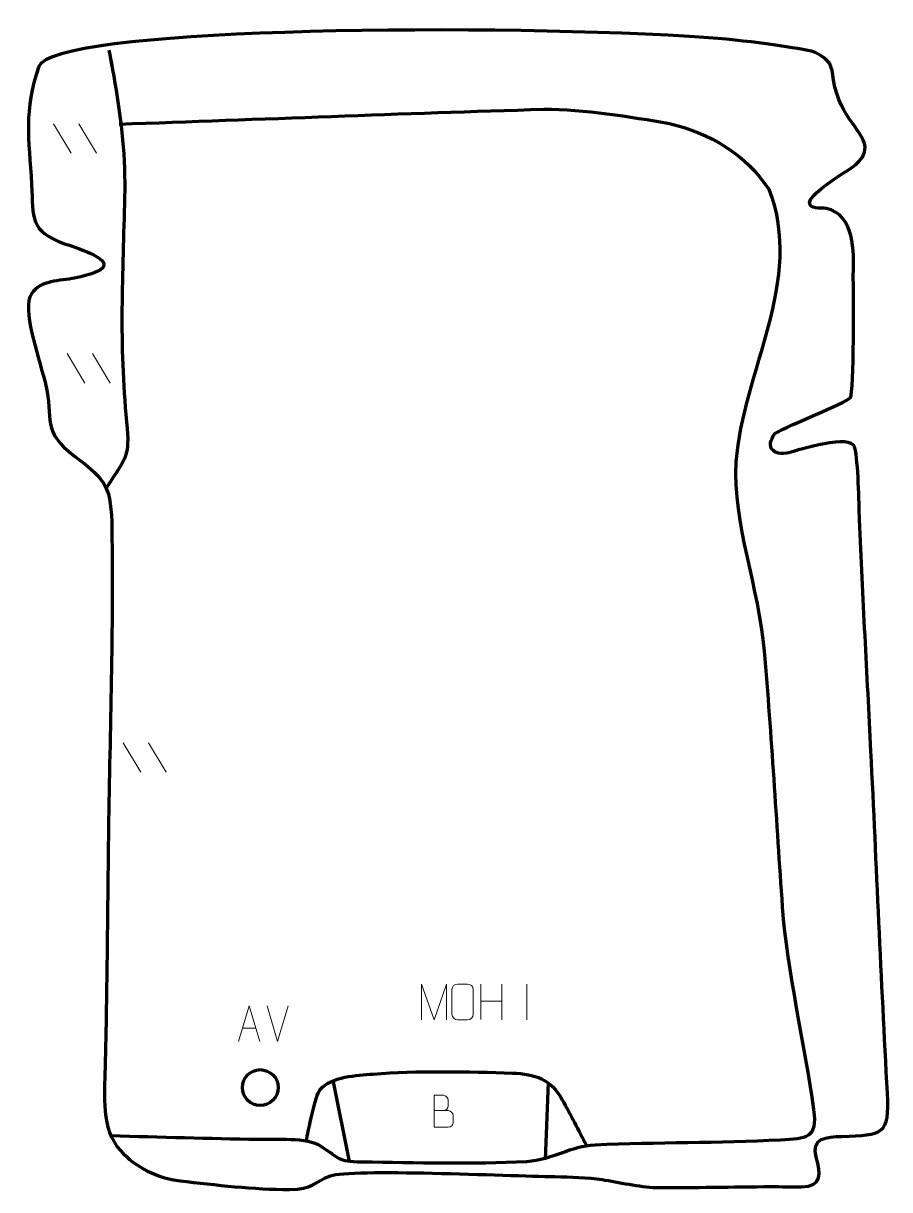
# Model space of a CAD drawing. Header units: millimetres. Extents: x 1003 to 1608, y 29 to 844.
import ezdxf

# ---------------------------------------------------------------- set-up
doc = ezdxf.new("R2010")
doc.units = ezdxf.units.MM
doc.header["$MEASUREMENT"] = 0
doc.layers.add('layer 2', color=7, linetype='Continuous')
doc.layers.add('layer 3', color=7, linetype='Continuous')

msp = doc.modelspace()

# ---------------------------------------------------------------- linework, layer by layer
at = {"layer": 'layer 2', "color": 142, "lineweight": 200}
msp.add_ellipse((1168.4103, 100.4763), major_axis=(0, 12.5), ratio=1, dxfattribs=at)
at = {"layer": 'layer 2', "color": 142, "lineweight": 158}
for points, knots in [([(1062.4781, 825.4618), (1067.9595, 798.7683), (1061.1426, 834.0221), (1065.9334, 807.3979), (1065.9334, 807.3979), (1070.648, 781.1974), (1073.9383, 754.8017), (1073.6585, 727.7612), (1073.6585, 727.7612), (1072.6317, 674.4382), (1069.4396, 624.3251), (1074.5322, 570.8564), (1074.5322, 570.8564), (1077.3114, 541.6771), (1076.3379, 542.8979), (1060.6052, 519.4436)], [0, 0, 0, 0, 0.2, 0.2, 0.2, 0.2, 0.4, 0.4, 0.4, 0.4, 0.6, 0.6, 0.6, 0.6, 1, 1, 1, 1]), ([(1069.8205, 773.8091), (1168.7619, 777.2736), (1267.7468, 781.3186), (1366.6994, 784.2171), (1366.6994, 784.2171), (1394.834, 784.1865), (1426.8101, 779.1438), (1454.6133, 774.2269), (1454.6133, 774.2269), (1482.1659, 767.8119), (1508.1537, 752.5074), (1523.8783, 728.4578), (1523.8783, 728.4578), (1549.1302, 664.8524), (1505.4404, 600.1698), (1500.9755, 537.6571), (1500.9755, 537.6571), (1498.5524, 495.0428), (1517.0207, 449.208), (1520.7306, 405.7283), (1520.7306, 405.7283), (1525.7846, 346.0095), (1529.2004, 286.4132), (1533.3435, 226.6592), (1533.3435, 226.6592), (1536.7315, 181.8942), (1548.8695, 130.5474), (1555.2769, 85.0834), (1555.2769, 85.0834), (1557.9805, 64.6984), (1550.5166, 64.707), (1532.0817, 63.7469), (1532.0817, 63.7469), (1489.1253, 61.5987), (1445.6915, 62.0787), (1402.5857, 60.2476), (1402.5857, 60.2476), (1384.6806, 59.487), (1373.5995, 50.0072), (1354.5042, 48.6597), (1354.5042, 48.6597), (1317.087, 46.6471), (1277.1956, 47.9082), (1239.581, 48.3209), (1239.581, 48.3209), (1221.5477, 48.6591), (1224.8293, 50.459), (1211.0523, 59.2708), (1211.0523, 59.2708), (1201.0062, 65.6963), (1179.1875, 63.9308), (1166.9057, 64.1249), (1166.9057, 64.1249), (1132.6203, 64.6669), (1098.3439, 65.7309), (1064.0668, 66.6416)], [0, 0, 0, 0, 0.06666667, 0.06666667, 0.06666667, 0.06666667, 0.13333333, 0.13333333, 0.13333333, 0.13333333, 0.2, 0.2, 0.2, 0.2, 0.26666667, 0.26666667, 0.26666667, 0.26666667, 0.33333333, 0.33333333, 0.33333333, 0.33333333, 0.4, 0.4, 0.4, 0.4, 0.46666667, 0.46666667, 0.46666667, 0.46666667, 0.53333333, 0.53333333, 0.53333333, 0.53333333, 0.6, 0.6, 0.6, 0.6, 0.66666667, 0.66666667, 0.66666667, 0.66666667, 0.73333333, 0.73333333, 0.73333333, 0.73333333, 0.8, 0.8, 0.8, 0.8, 0.86666667, 0.86666667, 0.86666667, 0.86666667, 1, 1, 1, 1]), ([(1200.6445, 63.1581), (1202, 69.71), (1206.8763, 95.134), (1210.2465, 99.0118), (1210.2465, 99.0118), (1218.4081, 108.4026), (1235.6036, 108.9711), (1247.3522, 109.9051), (1247.3522, 109.9051), (1277.4655, 112.2991), (1314.2026, 111.7093), (1344.7084, 110.5999), (1344.7084, 110.5999), (1360.4355, 109.9807), (1371.6157, 106.3667), (1379.5262, 91.9787), (1379.5262, 91.9787), (1385.2924, 81.491), (1390.7414, 70.5946), (1396.4349, 60.0059)], [0, 0, 0, 0, 0.16666667, 0.16666667, 0.16666667, 0.16666667, 0.33333333, 0.33333333, 0.33333333, 0.33333333, 0.5, 0.5, 0.5, 0.5, 0.66666667, 0.66666667, 0.66666667, 0.66666667, 1, 1, 1, 1])]:
    msp.add_open_spline(points, degree=3, knots=knots, dxfattribs=at)
at = {"layer": 'layer 2', "color": 250, "lineweight": 9}
for points in [[(1023.7613, 773.9831), (1023.7613, 773.9831), (1036.1256, 753.4388), (1036.1256, 753.4388)], [(1041.4912, 773.9831), (1041.4912, 773.9831), (1053.8555, 753.4388), (1053.8555, 753.4388)], [(1033.3803, 613.4276), (1033.3803, 613.4276), (1045.7446, 592.8833), (1045.7446, 592.8833)], [(1051.1102, 613.4276), (1051.1102, 613.4276), (1063.4745, 592.8833), (1063.4745, 592.8833)], [(1072.5387, 341.4359), (1072.5387, 341.4359), (1084.903, 320.8916), (1084.903, 320.8916)], [(1090.2686, 341.4359), (1090.2686, 341.4359), (1102.6329, 320.8916), (1102.6329, 320.8916)], [(1322.5661, 172.8016), (1322.5661, 172.8016), (1322.5661, 148.0241), (1322.5661, 148.0241)], [(1337.2094, 172.8016), (1337.2094, 172.8016), (1337.2094, 147.8481), (1337.2094, 147.8481)], [(1354.8877, 172.8119), (1354.8877, 172.8119), (1354.8877, 147.8378), (1354.8877, 147.8378)], [(1180.5501, 132.6935), (1180.5501, 132.6935), (1173.2283, 157.6471), (1173.2283, 157.6471)], [(1187.872, 157.6471), (1187.872, 157.6471), (1180.5502, 132.6935), (1180.5502, 132.6935)], [(1322.5661, 160.9193), (1322.5661, 160.9193), (1337.2094, 160.9197), (1337.2094, 160.9197)], [(1155.9132, 141.9502), (1155.9132, 141.9502), (1165.4089, 141.9502), (1165.4089, 141.9502)]]:
    msp.add_open_spline(points, degree=3, dxfattribs=at)
for points, knots in [([(1281.0453, 147.8459), (1281.0453, 147.8459), (1281.0453, 172.8038), (1281.0453, 172.8038), (1281.0453, 172.8038), (1281.0453, 172.8038), (1289.9704, 147.8459), (1289.9704, 147.8459), (1289.9704, 147.8459), (1289.9704, 147.8459), (1298.7303, 172.8033), (1298.7303, 172.8033), (1298.7303, 172.8033), (1298.7303, 172.8033), (1298.7303, 147.8459), (1298.7303, 147.8459)], [0, 0, 0, 0, 0.2, 0.2, 0.2, 0.2, 0.4, 0.4, 0.4, 0.4, 0.6, 0.6, 0.6, 0.6, 1, 1, 1, 1]), ([(1306.3682, 172.8013), (1308.6939, 172.8013), (1311.02, 172.8013), (1313.3461, 172.8013), (1313.3461, 172.8013), (1315.2927, 172.8369), (1317.2841, 171.3453), (1317.3108, 168.9077), (1317.3108, 168.9077), (1317.3104, 163.1608), (1317.3104, 157.4135), (1317.3108, 151.6658), (1317.3108, 151.6658), (1317.171, 149.3424), (1315.4938, 147.8628), (1313.3461, 147.852), (1313.3461, 147.852), (1311.0142, 147.8524), (1308.6823, 147.8524), (1306.3508, 147.852), (1306.3508, 147.852), (1304.4258, 147.7466), (1302.4537, 149.6311), (1302.4649, 151.6484), (1302.4649, 151.6484), (1302.4652, 157.4185), (1302.4652, 163.1882), (1302.4649, 168.9575), (1302.4649, 168.9575), (1302.4691, 171.0956), (1304.2158, 172.8148), (1306.3682, 172.8013)], [0, 0, 0, 0, 0.11111111, 0.11111111, 0.11111111, 0.11111111, 0.22222222, 0.22222222, 0.22222222, 0.22222222, 0.33333333, 0.33333333, 0.33333333, 0.33333333, 0.44444444, 0.44444444, 0.44444444, 0.44444444, 0.55555556, 0.55555556, 0.55555556, 0.55555556, 0.66666667, 0.66666667, 0.66666667, 0.66666667, 0.77777778, 0.77777778, 0.77777778, 0.77777778, 1, 1, 1, 1]), ([(1153.1906, 132.7008), (1153.1906, 132.7008), (1160.5616, 157.6543), (1160.5616, 157.6543), (1160.5616, 157.6543), (1160.5616, 157.6543), (1168.1315, 132.7008), (1168.1315, 132.7008)], [0, 0, 0, 0, 0.33333333, 0.33333333, 0.33333333, 0.33333333, 1, 1, 1, 1]), ([(1290.0028, 84.3124), (1293.2618, 84.3128), (1296.5212, 84.3128), (1299.7809, 84.3124), (1299.7809, 84.3124), (1301.5502, 84.2969), (1303.2731, 82.7419), (1303.2731, 80.9061), (1303.2731, 80.9061), (1303.2728, 79.8953), (1303.2728, 77.164), (1303.2731, 76.1529), (1303.2731, 76.1529), (1303.289, 74.4888), (1301.9077, 72.685), (1299.8283, 72.7002), (1299.8283, 72.7002), (1296.5683, 72.7005), (1293.3086, 72.7005), (1290.0493, 72.7002), (1290.0493, 72.7002), (1290.0493, 80.1506), (1290.0493, 87.6007), (1290.0493, 95.0505), (1290.0493, 95.0505), (1292.1754, 95.0505), (1294.3018, 95.0505), (1296.4283, 95.0505), (1296.4283, 95.0505), (1297.9338, 95.0663), (1299.8118, 93.3551), (1299.8277, 91.5974), (1299.8277, 91.5974), (1299.8273, 89.7468), (1299.8273, 89.6161), (1299.8277, 87.7652), (1299.8277, 87.7652), (1299.8431, 85.9146), (1298.1822, 84.2969), (1296.3818, 84.3124)], [0, 0, 0, 0, 0.09090909, 0.09090909, 0.09090909, 0.09090909, 0.18181818, 0.18181818, 0.18181818, 0.18181818, 0.27272727, 0.27272727, 0.27272727, 0.27272727, 0.36363636, 0.36363636, 0.36363636, 0.36363636, 0.45454545, 0.45454545, 0.45454545, 0.45454545, 0.54545455, 0.54545455, 0.54545455, 0.54545455, 0.63636364, 0.63636364, 0.63636364, 0.63636364, 0.72727273, 0.72727273, 0.72727273, 0.72727273, 0.81818182, 0.81818182, 0.81818182, 0.81818182, 1, 1, 1, 1])]:
    msp.add_open_spline(points, degree=3, knots=knots, dxfattribs=at)
at = {"layer": 'layer 2', "color": 142, "lineweight": 158}
for points in [[(1219.1772, 105.6033), (1219.1772, 105.6033), (1230.5679, 48.8927), (1230.5679, 48.8927)], [(1369.5929, 103.8835), (1369.5929, 103.8835), (1367.6476, 50.0664), (1367.6476, 50.0664)]]:
    msp.add_open_spline(points, degree=3, dxfattribs=at)
at = {"layer": 'layer 3', "color": 242, "lineweight": 158}
msp.add_open_spline([(1568.4701, 809.8012), (1571.1277, 780.1651), (1589.4994, 770.7367), (1591.4266, 757.8896), (1591.4266, 757.8896), (1591.1576, 747.0666), (1579.7783, 742.5239), (1571.7547, 736.8369), (1571.7547, 736.8369), (1567.6025, 733.8939), (1552.7692, 723.9901), (1552.451, 719.042), (1552.451, 719.042), (1552.4679, 714.0729), (1559.6791, 715.5234), (1564.1001, 714.8187), (1564.1001, 714.8187), (1584.1248, 710.739), (1583.4467, 684.344), (1583.0452, 668.4467), (1583.0452, 668.4467), (1582.9843, 657.8043), (1583.8723, 586.284), (1580.9582, 582.8345), (1580.9582, 582.8345), (1577.0746, 578.2373), (1538.3587, 564.0066), (1528.2596, 557.5637), (1528.2596, 557.5637), (1521.1918, 548.2015), (1526.9314, 541.7718), (1537.9966, 544.1514), (1537.9966, 544.1514), (1545.1716, 546.1176), (1581.4507, 557.7861), (1584.0881, 547.6797), (1584.0881, 547.6797), (1586.6121, 538.0074), (1586.9275, 508.8809), (1587.3953, 497.2888), (1587.3953, 497.2888), (1589.5673, 443.468), (1592.7363, 389.3265), (1595.3686, 335.4813), (1595.3686, 335.4813), (1599.2576, 255.8808), (1602.5841, 176.1009), (1606.8724, 96.5446), (1606.8724, 96.5446), (1608.4606, 66.919), (1603.9175, 67.6197), (1574.8968, 66.3388), (1574.8968, 66.3388), (1564.4016, 65.8836), (1553.2545, 65.5557), (1557.1119, 51.7988), (1557.1119, 51.7988), (1560.3534, 40.2387), (1561.8699, 31.5265), (1546.7214, 31.0564), (1546.7214, 31.0564), (1540.1525, 30.8525), (1532.3773, 31.2667), (1525.5632, 31.2444), (1525.5632, 31.2444), (1498.6412, 31.1392), (1471.5886, 30.4116), (1444.6951, 30.5918), (1444.6951, 30.5918), (1433.8729, 30.8869), (1418.6992, 34.4524), (1407.3844, 36.1349), (1407.3844, 36.1349), (1397.0068, 37.6114), (1385.7179, 38.0952), (1374.3556, 38.2563), (1374.3556, 38.2563), (1341.6959, 38.7195), (1231.5351, 43.9629), (1217.5012, 38.7939), (1217.5012, 38.7939), (1204.6629, 34.0654), (1205.6575, 29.4324), (1189.0142, 29.2979), (1189.0142, 29.2979), (1163.6984, 29.0933), (1137.5236, 32.49), (1112.3518, 35.2702), (1112.3518, 35.2702), (1096.642, 36.999), (1081.3093, 44.7304), (1070.6283, 56.4045), (1070.6283, 56.4045), (1056.8402, 71.4745), (1059.5071, 95.2263), (1059.9604, 114.2797), (1059.9604, 114.2797), (1061.2763, 169.598), (1061.6076, 225.3563), (1062.3281, 280.7243), (1062.3281, 280.7243), (1063.2682, 350.4368), (1065.8151, 421.2386), (1064.6627, 490.8465), (1064.6627, 490.8465), (1064.1845, 519.7326), (1061.3597, 524.6676), (1038.5441, 541.7531), (1038.5441, 541.7531), (1015.1358, 559.2823), (1024.1747, 567.2407), (1018.194, 592.4137), (1018.194, 592.4137), (1014.935, 606.1309), (1002.7903, 640.825), (1007.2223, 653.098), (1007.2223, 653.098), (1012.9718, 664.4873), (1025.5582, 663.843), (1036.8708, 665.9152), (1036.8708, 665.9152), (1044.9865, 667.4018), (1071.585, 672.4216), (1052.2841, 682.2036), (1052.2841, 682.2036), (1045.9638, 685.4068), (1038.3821, 687.9243), (1031.6425, 690.2317), (1031.6425, 690.2317), (1007.1449, 698.944), (1009.7711, 708.1185), (1008.514, 731.6786), (1008.514, 731.6786), (1006.7585, 764.5801), (1002.7667, 782.6556), (1013.5362, 814.0734), (1013.5362, 814.0734), (1022.9801, 840.5517), (1311.2993, 844.2619), (1468.5562, 835.0783), (1468.5562, 835.0783), (1505.0198, 832.9489), (1533.8114, 828.4984), (1551.1589, 825.3335), (1551.1589, 825.3335), (1558.5138, 823.9917), (1563.6931, 819.7071), (1566.3078, 816.4286), (1566.3078, 816.4286), (1567.0744, 815.4674), (1568.3648, 810.9761), (1568.4701, 809.8012)], degree=3, knots=[0, 0, 0, 0, 0.02564103, 0.02564103, 0.02564103, 0.02564103, 0.05128205, 0.05128205, 0.05128205, 0.05128205, 0.07692308, 0.07692308, 0.07692308, 0.07692308, 0.1025641, 0.1025641, 0.1025641, 0.1025641, 0.12820513, 0.12820513, 0.12820513, 0.12820513, 0.15384615, 0.15384615, 0.15384615, 0.15384615, 0.17948718, 0.17948718, 0.17948718, 0.17948718, 0.20512821, 0.20512821, 0.20512821, 0.20512821, 0.23076923, 0.23076923, 0.23076923, 0.23076923, 0.25641026, 0.25641026, 0.25641026, 0.25641026, 0.28205128, 0.28205128, 0.28205128, 0.28205128, 0.30769231, 0.30769231, 0.30769231, 0.30769231, 0.33333333, 0.33333333, 0.33333333, 0.33333333, 0.35897436, 0.35897436, 0.35897436, 0.35897436, 0.38461538, 0.38461538, 0.38461538, 0.38461538, 0.41025641, 0.41025641, 0.41025641, 0.41025641, 0.43589744, 0.43589744, 0.43589744, 0.43589744, 0.46153846, 0.46153846, 0.46153846, 0.46153846, 0.48717949, 0.48717949, 0.48717949, 0.48717949, 0.51282051, 0.51282051, 0.51282051, 0.51282051, 0.53846154, 0.53846154, 0.53846154, 0.53846154, 0.56410256, 0.56410256, 0.56410256, 0.56410256, 0.58974359, 0.58974359, 0.58974359, 0.58974359, 0.61538462, 0.61538462, 0.61538462, 0.61538462, 0.64102564, 0.64102564, 0.64102564, 0.64102564, 0.66666667, 0.66666667, 0.66666667, 0.66666667, 0.69230769, 0.69230769, 0.69230769, 0.69230769, 0.71794872, 0.71794872, 0.71794872, 0.71794872, 0.74358974, 0.74358974, 0.74358974, 0.74358974, 0.76923077, 0.76923077, 0.76923077, 0.76923077, 0.79487179, 0.79487179, 0.79487179, 0.79487179, 0.82051282, 0.82051282, 0.82051282, 0.82051282, 0.84615385, 0.84615385, 0.84615385, 0.84615385, 0.87179487, 0.87179487, 0.87179487, 0.87179487, 0.8974359, 0.8974359, 0.8974359, 0.8974359, 0.92307692, 0.92307692, 0.92307692, 0.92307692, 0.94871795, 0.94871795, 0.94871795, 0.94871795, 1, 1, 1, 1], dxfattribs=at)

doc.saveas('drawing.dxf')
